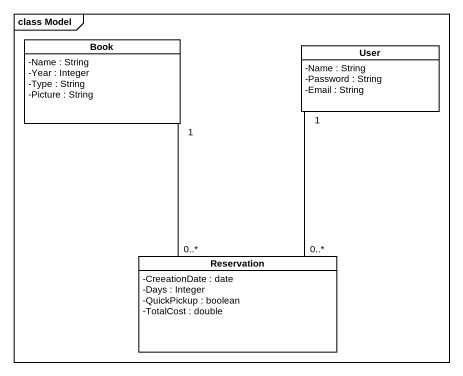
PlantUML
@startuml
mainframe class Model
hide circle
hide empty members
skinparam classAttributeIconSize 0
class Book {
  -Name : String
  -Year : Integer
  -Type : String
  -Picture : String
}
class User {
  -Name : String
  -Password : String
  -Email : String
}
class Reservation {
  -CreeationDate : date
  -Days : Integer
  -QuickPickup : boolean
  -TotalCost : double
}
Book "1" -- "0..*" Reservation
User "1" -- "0..*" Reservation
@enduml
